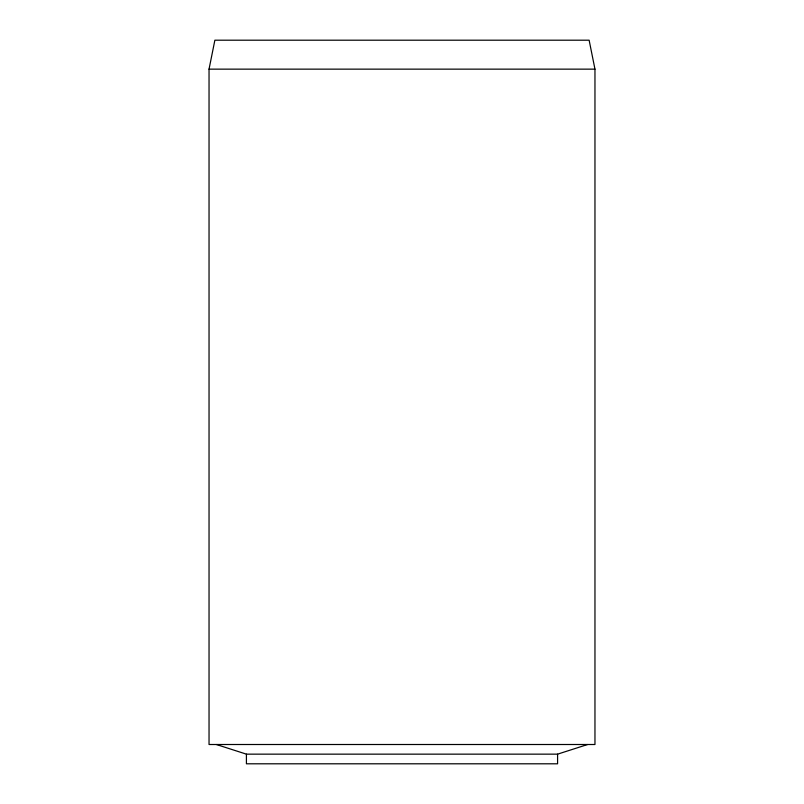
<?xml version="1.0" encoding="UTF-8"?>
<svg xmlns="http://www.w3.org/2000/svg" width="804" height="804" viewBox="0 0 804 804"><rect width="100%" height="100%" fill="white"/><g stroke="black" fill="none" stroke-linecap="round" stroke-linejoin="round"><path stroke-width="1.21" d="M209.04 69.144L214.869 40.2L589.131 40.2L594.96 69.144L594.96 744.504L209.04 744.504L209.04 69.144L594.96 69.144M216.356 744.504L246.416 754.152L557.584 754.152L587.644 744.504M557.584 754.152L557.584 763.8L246.416 763.8L246.416 754.152"/></g></svg>
